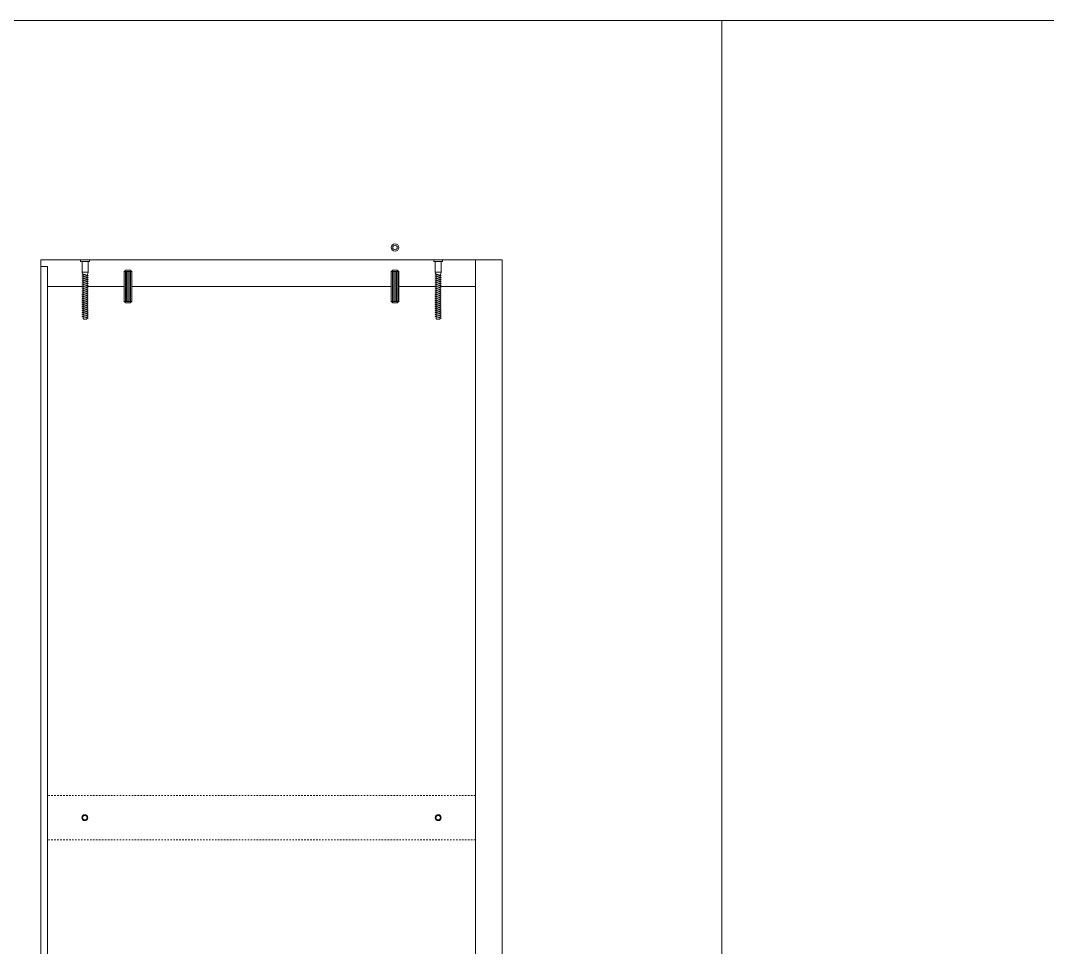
# Model space of a CAD drawing. Header units: centimetres. Extents: x -2268 to 3476, y -1681 to 1470.
# Drawn here: x 3140 to 3209, y -399.6 to -337.3 of the extents above; entities that cross this region are included whole.
import ezdxf

# ---------------------------------------------------------------- set-up
doc = ezdxf.new("R2010")
doc.units = ezdxf.units.CM
doc.linetypes.add('Linee Nascoste 2', pattern=[0.015, 0.01, -0.005])
for name, color, linetype, lineweight in [('0_Num_Penna__6', 6, 'Continuous', 18), ('A-FURN_Num_Penna__252_Num_Penna__252_Num_Penna__3_Num_Penna__252_Num_Penna__252_Num_Penna__252_Num_Penna__252_Num_Penna__252_Num_Penna__252_Num_Penna__252_Num_Penna__252_Num_Penna__252_Num_Penna__252_Num_Penna__252_Num_Penna__240', 240, 'Continuous', 18), ('A-FURN_Num_Penna__252_Num_Penna__252_Num_Penna__3_Num_Penna__252_Num_Penna__252_Num_Penna__252_Num_Penna__252_Num_Penna__252_Num_Penna__252_Num_Penna__252_Num_Penna__252_Num_Penna__252_Num_Penna__252_Num_Penna__252_Num_Penna__5', 5, 'Continuous', 18), ('A-FURN_Num_Penna__252_Num_Penna__252_Num_Penna__3_Num_Penna__252_Num_Penna__252_Num_Penna__252_Num_Penna__252_Num_Penna__252_Num_Penna__252_Num_Penna__252_Num_Penna__252_Num_Penna__252_Num_Penna__252_Num_Penna__252_Num_Penna__6', 6, 'Continuous', 18), ('A-SECT-PATT_Num_Penna__6_Num_Penna__6_Num_Penna__6_Num_Penna__6_Num_Penna__6_Num_Penna__6_Num_Penna__6_Num_Penna__6_Num_Penna__6_Num_Penna__6_Num_Penna__6_Num_Penna__6_Num_Penna__6_Num_Penna__6', 6, 'Continuous', 18), ('PDF16_Geometry_Num_Penna__6_Num_Penna__6_Num_Penna__6_Num_Penna__6_Num_Penna__6_Num_Penna__6_Num_Penna__6_Num_Penna__6_Num_Penna__6_Num_Penna__6_Num_Penna__6_Num_Penna__6_Num_Penna__6_Num_Penna__6', 6, 'Continuous', 18), ('PDF22_Geometry_Num_Penna__1_Num_Penna__255_Num_Penna__3_Num_Penna__3_Num_Penna__5', 5, 'Continuous', 18), ('PDF22_Geometry_Num_Penna__1_Num_Penna__255_Num_Penna__5_Num_Penna__5_Num_Penna__5', 5, 'Continuous', 18), ('PDF2_Geometry_Num_Penna__7_Num_Penna__7_Num_Penna__7_Num_Penna__7_Num_Penna__7_Num_Penna__7_Num_Penna__7_Num_Penna__5', 5, 'Continuous', 18), ('PDF2_Geometry_Num_Penna__7_Num_Penna__7_Num_Penna__7_Num_Penna__7_Num_Penna__7_Num_Penna__7_Num_Penna__7_Num_Penna__6', 6, 'Continuous', 18), ('VITE_Num_Penna__5', 5, 'Continuous', 18)]:
    doc.layers.add(name, color=color, linetype=linetype, lineweight=lineweight)

msp = doc.modelspace()

# ---------------------------------------------------------------- linework, layer by layer
at = {"layer": '0_Num_Penna__6', "color": 6, "linetype": 'Continuous', "lineweight": 18}
for p, q in [((3146.9375, -354.1692), (3147.0375, -354.0692)), ((3147.0375, -354.0692), (3147.3375, -354.0692)), ((3147.4375, -354.1692), (3147.3375, -354.0692)), ((3164.8875, -354.1692), (3164.9875, -354.0692)), ((3164.9875, -354.0692), (3165.2875, -354.0692)), ((3165.3875, -354.1692), (3165.2875, -354.0692)), ((3146.9375, -356.1692), (3147.0375, -356.2692)), ((3147.0375, -356.2692), (3147.3375, -356.2692)), ((3147.4375, -356.1692), (3147.3375, -356.2692)), ((3164.8875, -356.1692), (3164.9875, -356.2692)), ((3164.9875, -356.2692), (3165.2875, -356.2692)), ((3165.3875, -356.1692), (3165.2875, -356.2692))]:
    msp.add_line(p, q, dxfattribs=at)
at = {"layer": 'A-FURN_Num_Penna__252_Num_Penna__252_Num_Penna__3_Num_Penna__252_Num_Penna__252_Num_Penna__252_Num_Penna__252_Num_Penna__252_Num_Penna__252_Num_Penna__252_Num_Penna__252_Num_Penna__252_Num_Penna__252_Num_Penna__252_Num_Penna__240', "color": 240, "linetype": 'Continuous', "lineweight": 18}
for p, q in [((3074.4447, -337.2949), (3187.0961, -337.2949)), ((3187.0961, -337.2949), (3187.0961, -449.9463)), ((3187.0961, -337.2949), (3385.0971, -337.2949))]:
    msp.add_line(p, q, dxfattribs=at)
at = {"layer": 'A-FURN_Num_Penna__252_Num_Penna__252_Num_Penna__3_Num_Penna__252_Num_Penna__252_Num_Penna__252_Num_Penna__252_Num_Penna__252_Num_Penna__252_Num_Penna__252_Num_Penna__252_Num_Penna__252_Num_Penna__252_Num_Penna__252_Num_Penna__5', "color": 5, "linetype": 'Continuous', "lineweight": 18}
for p, q in [((3144.6074, -353.3692), (3144.0074, -353.3692)), ((3168.3361, -353.3692), (3167.7361, -353.3692)), ((3144.1015, -353.4892), (3144.5132, -353.4892)), ((3167.8302, -353.4892), (3168.242, -353.4892)), ((3144.177, -354.2108), (3144.1015, -354.2108)), ((3144.1428, -354.3245), (3144.4377, -354.4158)), ((3144.4377, -354.4438), (3144.1551, -354.3564)), ((3144.5132, -354.2108), (3144.177, -354.2108)), ((3144.177, -354.4704), (3144.4377, -354.5511)), ((3144.4377, -354.5791), (3144.177, -354.4984)), ((3144.177, -354.6057), (3144.4377, -354.6864)), ((3144.4377, -354.7144), (3144.177, -354.6337)), ((3144.177, -354.741), (3144.4377, -354.8217)), ((3167.9058, -354.2108), (3167.8302, -354.2108)), ((3167.8716, -354.3245), (3168.1665, -354.4158)), ((3168.1665, -354.4438), (3167.8839, -354.3564)), ((3168.242, -354.2108), (3167.9058, -354.2108)), ((3167.9058, -354.4704), (3168.1665, -354.5511)), ((3168.1665, -354.5791), (3167.9058, -354.4984)), ((3167.9058, -354.6057), (3168.1665, -354.6864)), ((3168.1665, -354.7144), (3167.9058, -354.6337)), ((3167.9058, -354.741), (3168.1665, -354.8217)), ((3144.4377, -354.8497), (3144.177, -354.769)), ((3144.177, -354.8763), (3144.4377, -354.957)), ((3144.4377, -354.9849), (3144.177, -354.9043)), ((3144.177, -355.0116), (3144.4377, -355.0923)), ((3144.4377, -355.1202), (3144.177, -355.0396)), ((3144.177, -355.1468), (3144.4377, -355.2275)), ((3144.4377, -355.2555), (3144.177, -355.1749)), ((3144.177, -355.2821), (3144.4377, -355.3628)), ((3144.4377, -355.3908), (3144.177, -355.3102)), ((3144.177, -355.4174), (3144.4377, -355.4981)), ((3168.1665, -354.8497), (3167.9058, -354.769)), ((3167.9058, -354.8763), (3168.1665, -354.957)), ((3168.1665, -354.9849), (3167.9058, -354.9043)), ((3167.9058, -355.0116), (3168.1665, -355.0923)), ((3168.1665, -355.1202), (3167.9058, -355.0396)), ((3167.9058, -355.1468), (3168.1665, -355.2275)), ((3168.1665, -355.2555), (3167.9058, -355.1749)), ((3167.9058, -355.2821), (3168.1665, -355.3628)), ((3168.1665, -355.3908), (3167.9058, -355.3102)), ((3167.9058, -355.4174), (3168.1665, -355.4981)), ((3144.4377, -355.5261), (3144.177, -355.4455)), ((3144.177, -355.5527), (3144.4377, -355.6334)), ((3144.4377, -355.6614), (3144.177, -355.5808)), ((3144.177, -355.688), (3144.4377, -355.7687)), ((3144.4377, -355.7967), (3144.177, -355.716)), ((3144.177, -355.8233), (3144.4377, -355.904)), ((3144.4377, -355.932), (3144.177, -355.8513)), ((3144.177, -355.9586), (3144.4377, -356.0393)), ((3144.4377, -356.0673), (3144.177, -355.9866)), ((3144.177, -356.0939), (3144.4377, -356.1746)), ((3144.4377, -356.2026), (3144.177, -356.1219)), ((3168.1665, -355.5261), (3167.9058, -355.4455)), ((3167.9058, -355.5527), (3168.1665, -355.6334)), ((3168.1665, -355.6614), (3167.9058, -355.5808)), ((3167.9058, -355.688), (3168.1665, -355.7687)), ((3168.1665, -355.7967), (3167.9058, -355.716)), ((3167.9058, -355.8233), (3168.1665, -355.904)), ((3168.1665, -355.932), (3167.9058, -355.8513)), ((3167.9058, -355.9586), (3168.1665, -356.0393)), ((3168.1665, -356.0673), (3167.9058, -355.9866)), ((3167.9058, -356.0939), (3168.1665, -356.1746)), ((3168.1665, -356.2026), (3167.9058, -356.1219)), ((3144.177, -356.2292), (3144.4377, -356.3099)), ((3144.4377, -356.3379), (3144.177, -356.2572)), ((3144.177, -356.3645), (3144.4377, -356.4452)), ((3144.4377, -356.4731), (3144.177, -356.3925)), ((3144.177, -356.4998), (3144.4377, -356.5805)), ((3144.4377, -356.6084), (3144.177, -356.5278)), ((3144.177, -356.6351), (3144.4377, -356.7158)), ((3144.4377, -356.7437), (3144.177, -356.6631)), ((3144.177, -356.7703), (3144.4377, -356.851)), ((3144.4377, -356.879), (3144.177, -356.7984)), ((3167.9058, -356.2292), (3168.1665, -356.3099)), ((3168.1665, -356.3379), (3167.9058, -356.2572)), ((3167.9058, -356.3645), (3168.1665, -356.4452)), ((3168.1665, -356.4731), (3167.9058, -356.3925)), ((3167.9058, -356.4998), (3168.1665, -356.5805)), ((3168.1665, -356.6084), (3167.9058, -356.5278)), ((3167.9058, -356.6351), (3168.1665, -356.7158)), ((3168.1665, -356.7437), (3167.9058, -356.6631)), ((3167.9058, -356.7703), (3168.1665, -356.851)), ((3168.1665, -356.879), (3167.9058, -356.7984)), ((3144.177, -356.9056), (3144.4377, -356.9863)), ((3144.4377, -357.0143), (3144.177, -356.9337)), ((3144.177, -357.0409), (3144.4377, -357.1216)), ((3144.4377, -357.1496), (3144.177, -357.069)), ((3144.177, -357.1762), (3144.4377, -357.2569)), ((3144.4377, -357.2849), (3144.177, -357.2043)), ((3167.9058, -356.9056), (3168.1665, -356.9863)), ((3168.1665, -357.0143), (3167.9058, -356.9337)), ((3167.9058, -357.0409), (3168.1665, -357.1216)), ((3168.1665, -357.1496), (3167.9058, -357.069)), ((3167.9058, -357.1762), (3168.1665, -357.2569)), ((3168.1665, -357.2849), (3167.9058, -357.2043))]:
    msp.add_line(p, q, dxfattribs=at)
for centre, radius in [((3165.1375, -352.548), 0.25), ((3165.1375, -352.548), 0.15), ((3144.2875, -390.8692), 0.15), ((3168.0375, -390.8692), 0.15)]:
    msp.add_circle(centre, radius, dxfattribs=at)
at = {"layer": 'A-FURN_Num_Penna__252_Num_Penna__252_Num_Penna__3_Num_Penna__252_Num_Penna__252_Num_Penna__252_Num_Penna__252_Num_Penna__252_Num_Penna__252_Num_Penna__252_Num_Penna__252_Num_Penna__252_Num_Penna__252_Num_Penna__252_Num_Penna__6', "color": 6, "linetype": 'Continuous', "lineweight": 18}
for p, q in [((3144.0074, -353.3692), (3144.0074, -353.4892)), ((3144.6074, -353.3692), (3144.6073, -353.4892)), ((3167.7361, -353.3692), (3167.7361, -353.4892)), ((3168.3361, -353.3692), (3168.3361, -353.4892)), ((3144.0074, -353.4892), (3144.1015, -353.4892)), ((3144.5132, -353.4892), (3144.6073, -353.4892)), ((3167.7361, -353.4892), (3167.8302, -353.4892)), ((3168.242, -353.4892), (3168.3361, -353.4892)), ((3144.1107, -354.3146), (3144.1428, -354.3245)), ((3144.1107, -354.4499), (3144.177, -354.4704)), ((3144.1107, -354.5852), (3144.177, -354.6057)), ((3144.1107, -354.7204), (3144.177, -354.741)), ((3144.1551, -354.3564), (3144.1133, -354.3435)), ((3144.177, -354.6337), (3144.1133, -354.614)), ((3144.177, -354.769), (3144.1133, -354.7493)), ((3144.177, -354.4984), (3144.1134, -354.4788)), ((3144.4377, -354.4158), (3144.504, -354.4363)), ((3144.4856, -354.4586), (3144.4377, -354.4438)), ((3144.4377, -354.5511), (3144.5041, -354.5716)), ((3144.4856, -354.5939), (3144.4377, -354.5791)), ((3144.4377, -354.6864), (3144.504, -354.7069)), ((3144.4856, -354.7292), (3144.4377, -354.7144)), ((3167.8395, -354.3146), (3167.8716, -354.3245)), ((3167.8395, -354.4499), (3167.9058, -354.4704)), ((3167.8395, -354.5852), (3167.9058, -354.6057)), ((3167.8395, -354.7204), (3167.9058, -354.741)), ((3167.8839, -354.3564), (3167.8421, -354.3435)), ((3167.9058, -354.4984), (3167.8421, -354.4788)), ((3167.9058, -354.6337), (3167.8421, -354.614)), ((3167.9058, -354.769), (3167.8421, -354.7493)), ((3168.1665, -354.4158), (3168.2328, -354.4363)), ((3168.2143, -354.4586), (3168.1665, -354.4438)), ((3168.1665, -354.5511), (3168.2328, -354.5716)), ((3168.2143, -354.5939), (3168.1665, -354.5791)), ((3168.1665, -354.6864), (3168.2328, -354.7069)), ((3168.2143, -354.7292), (3168.1665, -354.7144)), ((3144.1107, -354.8557), (3144.177, -354.8763)), ((3144.1107, -354.991), (3144.177, -355.0116)), ((3144.1107, -355.1263), (3144.177, -355.1468)), ((3144.1107, -355.2616), (3144.177, -355.2821)), ((3144.1107, -355.3969), (3144.177, -355.4174)), ((3144.177, -354.9043), (3144.1133, -354.8846)), ((3144.177, -355.1749), (3144.1133, -355.1552)), ((3144.177, -355.0396), (3144.1134, -355.0199)), ((3144.177, -355.3102), (3144.1134, -355.2905)), ((3144.177, -355.4455), (3144.1134, -355.4258)), ((3144.4377, -354.8217), (3144.504, -354.8422)), ((3144.4856, -354.8645), (3144.4377, -354.8497)), ((3144.4377, -354.957), (3144.504, -354.9775)), ((3144.4856, -354.9998), (3144.4377, -354.9849)), ((3144.4377, -355.0923), (3144.5041, -355.1128)), ((3144.4856, -355.1351), (3144.4377, -355.1202)), ((3144.4377, -355.2275), (3144.504, -355.2481)), ((3144.4856, -355.2703), (3144.4377, -355.2555)), ((3144.4377, -355.3628), (3144.5041, -355.3834)), ((3144.4856, -355.4056), (3144.4377, -355.3908)), ((3167.8395, -354.8557), (3167.9058, -354.8763)), ((3167.8395, -354.991), (3167.9058, -355.0116)), ((3167.8395, -355.1263), (3167.9058, -355.1468)), ((3167.8395, -355.2616), (3167.9058, -355.2821)), ((3167.8395, -355.3969), (3167.9058, -355.4174)), ((3167.9058, -354.9043), (3167.8421, -354.8846)), ((3167.9058, -355.0396), (3167.8421, -355.0199)), ((3167.9058, -355.1749), (3167.8421, -355.1552)), ((3167.9058, -355.3102), (3167.8421, -355.2905)), ((3167.9058, -355.4455), (3167.8421, -355.4258)), ((3168.1665, -354.8217), (3168.2328, -354.8422)), ((3168.2143, -354.8645), (3168.1665, -354.8497)), ((3168.1665, -354.957), (3168.2328, -354.9775)), ((3168.2143, -354.9998), (3168.1665, -354.9849)), ((3168.1665, -355.0923), (3168.2328, -355.1128)), ((3168.2143, -355.1351), (3168.1665, -355.1202)), ((3168.1665, -355.2275), (3168.2328, -355.2481)), ((3168.2143, -355.2703), (3168.1665, -355.2555)), ((3168.1665, -355.3628), (3168.2328, -355.3834)), ((3168.2143, -355.4056), (3168.1665, -355.3908)), ((3144.1107, -355.5322), (3144.177, -355.5527)), ((3144.1107, -355.6675), (3144.177, -355.688)), ((3144.1107, -355.8028), (3144.177, -355.8233)), ((3144.1107, -355.9381), (3144.177, -355.9586)), ((3144.1107, -356.0734), (3144.177, -356.0939)), ((3144.177, -355.5808), (3144.1134, -355.5611)), ((3144.177, -355.716), (3144.1134, -355.6964)), ((3144.177, -355.8513), (3144.1134, -355.8317)), ((3144.177, -355.9866), (3144.1134, -355.967)), ((3144.177, -356.1219), (3144.1134, -356.1023)), ((3144.4377, -355.4981), (3144.5041, -355.5187)), ((3144.4856, -355.5409), (3144.4377, -355.5261)), ((3144.4377, -355.6334), (3144.5041, -355.654)), ((3144.4856, -355.6762), (3144.4377, -355.6614)), ((3144.4377, -355.7687), (3144.5041, -355.7893)), ((3144.4856, -355.8115), (3144.4377, -355.7967)), ((3144.4377, -355.904), (3144.5041, -355.9245)), ((3144.4856, -355.9468), (3144.4377, -355.932)), ((3144.4377, -356.0393), (3144.5041, -356.0598)), ((3144.4856, -356.0821), (3144.4377, -356.0673)), ((3167.8395, -355.5322), (3167.9058, -355.5527)), ((3167.8395, -355.6675), (3167.9058, -355.688)), ((3167.8395, -355.8028), (3167.9058, -355.8233)), ((3167.8395, -355.9381), (3167.9058, -355.9586)), ((3167.8395, -356.0734), (3167.9058, -356.0939)), ((3167.9058, -355.5808), (3167.8421, -355.5611)), ((3167.9058, -355.716), (3167.8421, -355.6964)), ((3167.9058, -355.8513), (3167.8421, -355.8317)), ((3167.9058, -355.9866), (3167.8421, -355.967)), ((3167.9058, -356.1219), (3167.8421, -356.1023)), ((3168.1665, -355.4981), (3168.2328, -355.5187)), ((3168.2143, -355.5409), (3168.1665, -355.5261)), ((3168.1665, -355.6334), (3168.2328, -355.654)), ((3168.2143, -355.6762), (3168.1665, -355.6614)), ((3168.1665, -355.7687), (3168.2328, -355.7893)), ((3168.2143, -355.8115), (3168.1665, -355.7967)), ((3168.1665, -355.904), (3168.2328, -355.9245)), ((3168.2143, -355.9468), (3168.1665, -355.932)), ((3168.1665, -356.0393), (3168.2328, -356.0598)), ((3168.2143, -356.0821), (3168.1665, -356.0673)), ((3144.1107, -356.2086), (3144.177, -356.2292)), ((3144.1107, -356.3439), (3144.177, -356.3645)), ((3144.1107, -356.4792), (3144.177, -356.4998)), ((3144.1107, -356.6145), (3144.177, -356.6351)), ((3144.1107, -356.7498), (3144.177, -356.7703)), ((3144.177, -356.2572), (3144.1134, -356.2375)), ((3144.177, -356.3925), (3144.1134, -356.3728)), ((3144.177, -356.5278), (3144.1134, -356.5081)), ((3144.177, -356.6631), (3144.1134, -356.6434)), ((3144.177, -356.7984), (3144.1134, -356.7787)), ((3144.4377, -356.1746), (3144.5041, -356.1951)), ((3144.4856, -356.2174), (3144.4377, -356.2026)), ((3144.4377, -356.3099), (3144.5041, -356.3304)), ((3144.4856, -356.3527), (3144.4377, -356.3379)), ((3144.4377, -356.4452), (3144.5041, -356.4657)), ((3144.4856, -356.488), (3144.4377, -356.4731)), ((3144.4377, -356.5805), (3144.5041, -356.601)), ((3144.4856, -356.6233), (3144.4377, -356.6084)), ((3144.4377, -356.7158), (3144.5041, -356.7363)), ((3144.4856, -356.7585), (3144.4377, -356.7437)), ((3167.8395, -356.2086), (3167.9058, -356.2292)), ((3167.8395, -356.3439), (3167.9058, -356.3645)), ((3167.8395, -356.4792), (3167.9058, -356.4998)), ((3167.8395, -356.6145), (3167.9058, -356.6351)), ((3167.8395, -356.7498), (3167.9058, -356.7703)), ((3167.9058, -356.2572), (3167.8421, -356.2375)), ((3167.9058, -356.3925), (3167.8421, -356.3728)), ((3167.9058, -356.5278), (3167.8421, -356.5081)), ((3167.9058, -356.6631), (3167.8421, -356.6434)), ((3167.9058, -356.7984), (3167.8421, -356.7787)), ((3168.1665, -356.1746), (3168.2328, -356.1951)), ((3168.2144, -356.2174), (3168.1665, -356.2026)), ((3168.1665, -356.3099), (3168.2328, -356.3304)), ((3168.2143, -356.3527), (3168.1665, -356.3379)), ((3168.1665, -356.4452), (3168.2328, -356.4657)), ((3168.2144, -356.488), (3168.1665, -356.4731)), ((3168.1665, -356.5805), (3168.2328, -356.601)), ((3168.2144, -356.6233), (3168.1665, -356.6084)), ((3168.1665, -356.7158), (3168.2328, -356.7363)), ((3168.2144, -356.7585), (3168.1665, -356.7437)), ((3144.1107, -356.8851), (3144.177, -356.9056)), ((3144.1107, -357.0204), (3144.177, -357.0409)), ((3144.1107, -357.1557), (3144.177, -357.1762)), ((3144.177, -356.9337), (3144.1134, -356.914)), ((3144.177, -357.069), (3144.1134, -357.0493)), ((3144.177, -357.2043), (3144.1134, -357.1846)), ((3144.4377, -356.851), (3144.5041, -356.8716)), ((3144.4856, -356.8938), (3144.4377, -356.879)), ((3144.4377, -356.9863), (3144.5041, -357.0069)), ((3144.4856, -357.0291), (3144.4377, -357.0143)), ((3144.4377, -357.1216), (3144.5041, -357.1422)), ((3144.4856, -357.1644), (3144.4377, -357.1496)), ((3144.4377, -357.2569), (3144.5041, -357.2775)), ((3144.4856, -357.2997), (3144.4377, -357.2849)), ((3167.8395, -356.8851), (3167.9058, -356.9056)), ((3167.8395, -357.0204), (3167.9058, -357.0409)), ((3167.8395, -357.1557), (3167.9058, -357.1762)), ((3167.9058, -356.9337), (3167.8421, -356.914)), ((3167.9058, -357.069), (3167.8421, -357.0493)), ((3167.9058, -357.2043), (3167.8421, -357.1846)), ((3168.1665, -356.851), (3168.2328, -356.8716)), ((3168.2144, -356.8938), (3168.1665, -356.879)), ((3168.1665, -356.9863), (3168.2328, -357.0069)), ((3168.2144, -357.0291), (3168.1665, -357.0143)), ((3168.1665, -357.1216), (3168.2328, -357.1422)), ((3168.2144, -357.1644), (3168.1665, -357.1496)), ((3168.1665, -357.2569), (3168.2328, -357.2775)), ((3168.2144, -357.2997), (3168.1665, -357.2849))]:
    msp.add_line(p, q, dxfattribs=at)
at = {"layer": 'A-SECT-PATT_Num_Penna__6_Num_Penna__6_Num_Penna__6_Num_Penna__6_Num_Penna__6_Num_Penna__6_Num_Penna__6_Num_Penna__6_Num_Penna__6_Num_Penna__6_Num_Penna__6_Num_Penna__6_Num_Penna__6_Num_Penna__6', "color": 6, "linetype": 'Continuous', "lineweight": 18}
msp.add_line((3141.7875, -353.8192), (3141.7875, -427.9192), dxfattribs=at)
at = {"layer": 'PDF16_Geometry_Num_Penna__6_Num_Penna__6_Num_Penna__6_Num_Penna__6_Num_Penna__6_Num_Penna__6_Num_Penna__6_Num_Penna__6_Num_Penna__6_Num_Penna__6_Num_Penna__6_Num_Penna__6_Num_Penna__6_Num_Penna__6', "color": 6, "linetype": 'Continuous', "lineweight": 18}
for p, q in [((3141.3375, -427.9192), (3141.3375, -353.3692)), ((3141.3375, -353.3692), (3143.9889, -353.3692)), ((3141.3375, -353.8192), (3141.3375, -353.3692)), ((3144.5889, -353.3692), (3167.7361, -353.3692)), ((3168.3361, -353.3692), (3172.3375, -353.3692)), ((3170.5375, -353.3692), (3170.5375, -428.3692)), ((3172.3375, -353.3692), (3172.3375, -428.3692)), ((3141.3375, -353.8192), (3141.7875, -353.8192)), ((3141.7875, -355.1692), (3144.1585, -355.1692)), ((3144.4377, -355.1692), (3146.9375, -355.1692)), ((3147.4375, -355.1692), (3164.8875, -355.1692)), ((3165.3875, -355.1692), (3167.8873, -355.1692)), ((3168.1665, -355.1692), (3170.5375, -355.1692))]:
    msp.add_line(p, q, dxfattribs=at)
at = {"layer": 'PDF22_Geometry_Num_Penna__1_Num_Penna__255_Num_Penna__3_Num_Penna__3_Num_Penna__5', "color": 5, "linetype": 'Linee Nascoste 2', "lineweight": 18}
for p, q in [((3170.5375, -389.3692), (3141.7875, -389.3692)), ((3170.5375, -392.3692), (3141.7875, -392.3692))]:
    msp.add_line(p, q, dxfattribs=at)
at = {"layer": 'PDF22_Geometry_Num_Penna__1_Num_Penna__255_Num_Penna__5_Num_Penna__5_Num_Penna__5', "color": 5, "linetype": 'Continuous', "lineweight": 18}
for centre in [(3144.2875, -390.8692), (3168.0375, -390.8692)]:
    msp.add_circle(centre, 0.2, dxfattribs=at)
at = {"layer": 'PDF2_Geometry_Num_Penna__7_Num_Penna__7_Num_Penna__7_Num_Penna__7_Num_Penna__7_Num_Penna__7_Num_Penna__7_Num_Penna__5', "color": 5, "linetype": 'Continuous', "lineweight": 18, "flags": 128}
for points in [[(3144.177, -354.4128), (3144.177, -354.4158)], [(3144.4377, -354.4438), (3144.4377, -354.5511)], [(3144.4377, -354.5791), (3144.4377, -354.6864)], [(3144.4377, -354.7144), (3144.4377, -354.8217)], [(3147.0114, -354.1692), (3147.0114, -356.1692)], [(3147.0996, -354.1692), (3147.0996, -356.1692)], [(3147.1878, -354.1692), (3147.1878, -356.1692)], [(3147.276, -354.1692), (3147.276, -356.1692)], [(3147.3642, -354.1692), (3147.3642, -356.1692)], [(3164.9614, -354.1692), (3164.9614, -356.1692)], [(3165.0496, -354.1692), (3165.0496, -356.1692)], [(3165.1378, -354.1692), (3165.1378, -356.1692)], [(3165.226, -354.1692), (3165.226, -356.1692)], [(3165.3142, -354.1692), (3165.3142, -356.1692)], [(3167.9058, -354.4128), (3167.9058, -354.4158)], [(3144.4377, -354.8497), (3144.4377, -354.957)], [(3144.4377, -354.9849), (3144.4377, -355.0923)], [(3144.4377, -355.1202), (3144.4377, -355.2275)], [(3144.4377, -355.2555), (3144.4377, -355.3628)], [(3144.4377, -355.3908), (3144.4377, -355.4981)], [(3144.4377, -355.5261), (3144.4377, -355.6334)], [(3144.4377, -355.6614), (3144.4377, -355.7687)], [(3144.4377, -355.7967), (3144.4377, -355.904)], [(3144.4377, -355.932), (3144.4377, -356.0393)], [(3144.4377, -356.0673), (3144.4377, -356.1746)], [(3144.4377, -356.2026), (3144.4377, -356.3099)], [(3144.4377, -356.3379), (3144.4377, -356.4452)], [(3144.4377, -356.4731), (3144.4377, -356.5805)], [(3144.4377, -356.6084), (3144.4377, -356.7158)], [(3144.4377, -356.7437), (3144.4377, -356.851)], [(3144.4377, -356.879), (3144.4377, -356.9863)], [(3144.4377, -357.0143), (3144.4377, -357.1216)], [(3144.4377, -357.1496), (3144.4377, -357.2569)]]:
    msp.add_lwpolyline(points, dxfattribs=at)
at = {"layer": 'PDF2_Geometry_Num_Penna__7_Num_Penna__7_Num_Penna__7_Num_Penna__7_Num_Penna__7_Num_Penna__7_Num_Penna__7_Num_Penna__6', "color": 6, "linetype": 'Continuous', "lineweight": 18, "flags": 128}
for points in [[(3144.104, -354.2244, -0.0928564), (3144.1015, -354.2108), (3144.1015, -353.4892)], [(3144.5132, -353.4892), (3144.5132, -354.2108, -0.0974562), (3144.5104, -354.2251)], [(3167.8328, -354.2244, -0.0928564), (3167.8302, -354.2108), (3167.8302, -353.4892)], [(3168.242, -353.4892), (3168.242, -354.2108, -0.0974562), (3168.2392, -354.2251)], [(3144.1134, -354.4788, -0.1987158), (3144.1107, -354.4499)], [(3144.1134, -354.614, -0.1996277), (3144.1107, -354.5851)], [(3144.1134, -354.7493, -0.1985138), (3144.1107, -354.7204)], [(3144.1134, -354.3434, -0.1958535), (3144.1109, -354.3146)], [(3144.504, -354.4363, -0.1989009), (3144.4856, -354.4586)], [(3144.5041, -354.5716, -0.1990067), (3144.4856, -354.5939)], [(3144.504, -354.7069, -0.1988984), (3144.4856, -354.7292)], [(3167.8421, -354.4788, -0.1987158), (3167.8395, -354.4499)], [(3167.8421, -354.614, -0.1996277), (3167.8395, -354.5851)], [(3167.8421, -354.7493, -0.1985138), (3167.8395, -354.7204)], [(3167.8421, -354.3434, -0.1958535), (3167.8397, -354.3146)], [(3168.2328, -354.4363, -0.1989009), (3168.2143, -354.4586)], [(3168.2328, -354.5716, -0.1990067), (3168.2143, -354.5939)], [(3168.2328, -354.7069, -0.1988984), (3168.2143, -354.7292)], [(3144.1134, -354.8846, -0.1992809), (3144.1107, -354.8557)], [(3144.1134, -355.0199, -0.1987158), (3144.1107, -354.991)], [(3144.1134, -355.1552, -0.1996277), (3144.1107, -355.1263)], [(3144.1134, -355.2905, -0.1985138), (3144.1107, -355.2616)], [(3144.1134, -355.4258, -0.1992809), (3144.1107, -355.3969)], [(3144.504, -354.8422, -0.1989543), (3144.4856, -354.8645)], [(3144.504, -354.9775, -0.1989404), (3144.4856, -354.9998)], [(3144.5041, -355.1128, -0.1990067), (3144.4856, -355.1351)], [(3144.504, -355.2481, -0.1988984), (3144.4856, -355.2703)], [(3144.5041, -355.3834, -0.1989543), (3144.4856, -355.4056)], [(3167.8421, -354.8846, -0.1992809), (3167.8395, -354.8557)], [(3167.8421, -355.0199, -0.1987158), (3167.8395, -354.991)], [(3167.8421, -355.1552, -0.1996277), (3167.8395, -355.1263)], [(3167.8421, -355.2905, -0.1985138), (3167.8395, -355.2616)], [(3167.8421, -355.4258, -0.1992809), (3167.8395, -355.3969)], [(3168.2328, -354.8422, -0.1989543), (3168.2143, -354.8645)], [(3168.2328, -354.9775, -0.1989404), (3168.2143, -354.9998)], [(3168.2328, -355.1128, -0.1990067), (3168.2143, -355.1351)], [(3168.2328, -355.2481, -0.1988984), (3168.2143, -355.2703)], [(3168.2328, -355.3834, -0.1989543), (3168.2143, -355.4056)], [(3144.1134, -355.5611, -0.1987158), (3144.1107, -355.5322)], [(3144.1134, -355.6964, -0.1996277), (3144.1107, -355.6675)], [(3144.1134, -355.8317, -0.1985138), (3144.1107, -355.8028)], [(3144.1134, -355.9669, -0.1992809), (3144.1107, -355.9381)], [(3144.1134, -356.1023, -0.1987158), (3144.1107, -356.0734)], [(3144.5041, -355.5187, -0.1989404), (3144.4856, -355.5409)], [(3144.5041, -355.654, -0.1990067), (3144.4856, -355.6762)], [(3144.5041, -355.7893, -0.1988984), (3144.4856, -355.8115)], [(3144.5041, -355.9245, -0.1989543), (3144.4856, -355.9468)], [(3144.5041, -356.0598, -0.1989404), (3144.4856, -356.0821)], [(3167.8421, -355.5611, -0.1987158), (3167.8395, -355.5322)], [(3167.8421, -355.6964, -0.1996277), (3167.8395, -355.6675)], [(3167.8421, -355.8317, -0.1985138), (3167.8395, -355.8028)], [(3167.8421, -355.9669, -0.1992809), (3167.8395, -355.9381)], [(3167.8421, -356.1023, -0.1987158), (3167.8395, -356.0734)], [(3168.2328, -355.5187, -0.1989404), (3168.2143, -355.5409)], [(3168.2328, -355.654, -0.1990067), (3168.2143, -355.6762)], [(3168.2328, -355.7893, -0.1988984), (3168.2143, -355.8115)], [(3168.2328, -355.9245, -0.1989543), (3168.2143, -355.9468)], [(3168.2328, -356.0598, -0.1989404), (3168.2143, -356.0821)], [(3144.1134, -356.2375, -0.1996277), (3144.1107, -356.2086)], [(3144.1134, -356.3728, -0.1985138), (3144.1107, -356.3439)], [(3144.1134, -356.5081, -0.1992809), (3144.1107, -356.4792)], [(3144.1134, -356.6434, -0.1987158), (3144.1107, -356.6145)], [(3144.1134, -356.7787, -0.1996277), (3144.1107, -356.7498)], [(3144.5041, -356.1951, -0.1990067), (3144.4856, -356.2174)], [(3144.5041, -356.3304, -0.1988984), (3144.4856, -356.3527)], [(3144.5041, -356.4657, -0.1989543), (3144.4856, -356.488)], [(3144.5041, -356.601, -0.1989404), (3144.4856, -356.6233)], [(3144.5041, -356.7363, -0.1990067), (3144.4856, -356.7585)], [(3167.8421, -356.2375, -0.1996277), (3167.8395, -356.2086)], [(3167.8421, -356.3728, -0.1985138), (3167.8395, -356.3439)], [(3167.8421, -356.5081, -0.1992809), (3167.8395, -356.4792)], [(3167.8421, -356.6434, -0.1987158), (3167.8395, -356.6145)], [(3167.8421, -356.7787, -0.1996277), (3167.8395, -356.7498)], [(3168.2328, -356.1951, -0.1990067), (3168.2144, -356.2174)], [(3168.2328, -356.3304, -0.1988984), (3168.2144, -356.3527)], [(3168.2328, -356.4657, -0.1989543), (3168.2144, -356.488)], [(3168.2328, -356.601, -0.1989404), (3168.2144, -356.6233)], [(3168.2328, -356.7363, -0.1990067), (3168.2144, -356.7585)], [(3144.1134, -356.914, -0.1985138), (3144.1107, -356.8851)], [(3144.1134, -357.0493, -0.1992809), (3144.1107, -357.0204)], [(3144.1134, -357.1846, -0.1987158), (3144.1107, -357.1557)], [(3144.4377, -357.2849), (3144.4377, -357.3147, -0.1995304), (3144.4307, -357.3316, -0.1168771), (3144.392, -357.3555, -0.162888), (3144.223, -357.3555, -0.1168318), (3144.184, -357.3316, -0.198418), (3144.177, -357.3147), (3144.177, -357.2043)], [(3144.5041, -356.8716, -0.1988984), (3144.4856, -356.8938)], [(3144.5041, -357.0069, -0.1989543), (3144.4856, -357.0291)], [(3144.5041, -357.1422, -0.1989404), (3144.4856, -357.1644)], [(3144.5041, -357.2775, -0.1990067), (3144.4856, -357.2997)], [(3167.8421, -356.914, -0.1985138), (3167.8395, -356.8851)], [(3167.8421, -357.0493, -0.1992809), (3167.8395, -357.0204)], [(3167.8421, -357.1846, -0.1987158), (3167.8395, -357.1557)], [(3168.1665, -357.2849), (3168.1665, -357.3147, -0.1995304), (3168.1595, -357.3316, -0.1168771), (3168.1207, -357.3555, -0.162888), (3167.9517, -357.3555, -0.1168318), (3167.9128, -357.3316, -0.198418), (3167.9058, -357.3147), (3167.9058, -357.2043)], [(3168.2328, -356.8716, -0.1988984), (3168.2144, -356.8938)], [(3168.2328, -357.0069, -0.1989543), (3168.2144, -357.0291)], [(3168.2328, -357.1422, -0.1989404), (3168.2144, -357.1644)], [(3168.2328, -357.2775, -0.1990067), (3168.2144, -357.2997)]]:
    msp.add_lwpolyline(points, format="xyb", dxfattribs=at)
for points in [[(3144.104, -354.2244), (3144.1428, -354.3245)], [(3144.1551, -354.3564), (3144.177, -354.4128)], [(3144.177, -354.4704), (3144.177, -354.4128)], [(3144.177, -354.6057), (3144.177, -354.4984)], [(3144.177, -354.741), (3144.177, -354.6337)], [(3144.5107, -354.2245), (3144.4377, -354.4128)], [(3144.4377, -354.4128), (3144.4377, -354.4158)], [(3146.9375, -354.1692), (3146.9375, -356.1692)], [(3147.4375, -356.1692), (3147.4375, -354.1692)], [(3164.8875, -354.1692), (3164.8875, -356.1692)], [(3165.3875, -356.1692), (3165.3875, -354.1692)], [(3167.8328, -354.2244), (3167.8716, -354.3245)], [(3167.8839, -354.3564), (3167.9058, -354.4128)], [(3167.9058, -354.4704), (3167.9058, -354.4128)], [(3167.9058, -354.6057), (3167.9058, -354.4984)], [(3167.9058, -354.741), (3167.9058, -354.6337)], [(3168.2394, -354.2245), (3168.1665, -354.4128)], [(3168.1665, -354.4128), (3168.1665, -354.4158)], [(3168.1665, -354.4438), (3168.1665, -354.5511)], [(3168.1665, -354.5791), (3168.1665, -354.6864)], [(3168.1665, -354.7144), (3168.1665, -354.8217)], [(3144.177, -354.8763), (3144.177, -354.769)], [(3144.177, -355.0116), (3144.177, -354.9043)], [(3144.177, -355.1468), (3144.177, -355.0396)], [(3144.177, -355.2821), (3144.177, -355.1749)], [(3144.177, -355.4174), (3144.177, -355.3102)], [(3167.9058, -354.8763), (3167.9058, -354.769)], [(3167.9058, -355.0116), (3167.9058, -354.9043)], [(3167.9058, -355.1468), (3167.9058, -355.0396)], [(3167.9058, -355.2821), (3167.9058, -355.1749)], [(3167.9058, -355.4174), (3167.9058, -355.3102)], [(3168.1665, -354.8497), (3168.1665, -354.957)], [(3168.1665, -354.9849), (3168.1665, -355.0923)], [(3168.1665, -355.1202), (3168.1665, -355.2275)], [(3168.1665, -355.2555), (3168.1665, -355.3628)], [(3168.1665, -355.3908), (3168.1665, -355.4981)], [(3144.177, -355.5527), (3144.177, -355.4455)], [(3144.177, -355.688), (3144.177, -355.5808)], [(3144.177, -355.8233), (3144.177, -355.716)], [(3144.177, -355.9586), (3144.177, -355.8513)], [(3144.177, -356.0939), (3144.177, -355.9866)], [(3144.177, -356.2292), (3144.177, -356.1219)], [(3167.9058, -355.5527), (3167.9058, -355.4455)], [(3167.9058, -355.688), (3167.9058, -355.5808)], [(3167.9058, -355.8233), (3167.9058, -355.716)], [(3167.9058, -355.9586), (3167.9058, -355.8513)], [(3167.9058, -356.0939), (3167.9058, -355.9866)], [(3167.9058, -356.2292), (3167.9058, -356.1219)], [(3168.1665, -355.5261), (3168.1665, -355.6334)], [(3168.1665, -355.6614), (3168.1665, -355.7687)], [(3168.1665, -355.7967), (3168.1665, -355.904)], [(3168.1665, -355.932), (3168.1665, -356.0393)], [(3168.1665, -356.0673), (3168.1665, -356.1746)], [(3144.177, -356.3645), (3144.177, -356.2572)], [(3144.177, -356.4998), (3144.177, -356.3925)], [(3144.177, -356.6351), (3144.177, -356.5278)], [(3144.177, -356.7703), (3144.177, -356.6631)], [(3144.177, -356.9056), (3144.177, -356.7984)], [(3167.9058, -356.3645), (3167.9058, -356.2572)], [(3167.9058, -356.4998), (3167.9058, -356.3925)], [(3167.9058, -356.6351), (3167.9058, -356.5278)], [(3167.9058, -356.7703), (3167.9058, -356.6631)], [(3167.9058, -356.9056), (3167.9058, -356.7984)], [(3168.1665, -356.2026), (3168.1665, -356.3099)], [(3168.1665, -356.3379), (3168.1665, -356.4452)], [(3168.1665, -356.4731), (3168.1665, -356.5805)], [(3168.1665, -356.6084), (3168.1665, -356.7158)], [(3168.1665, -356.7437), (3168.1665, -356.851)], [(3144.177, -357.0409), (3144.177, -356.9337)], [(3144.177, -357.1762), (3144.177, -357.069)], [(3167.9058, -357.0409), (3167.9058, -356.9337)], [(3167.9058, -357.1762), (3167.9058, -357.069)], [(3168.1665, -356.879), (3168.1665, -356.9863)], [(3168.1665, -357.0143), (3168.1665, -357.1216)], [(3168.1665, -357.1496), (3168.1665, -357.2569)]]:
    msp.add_lwpolyline(points, dxfattribs=at)
at = {"layer": 'VITE_Num_Penna__5', "color": 5, "linetype": 'Continuous', "lineweight": 18, "flags": 128}
for points in [[(3147.4375, -354.1692), (3146.9375, -354.1692)], [(3165.3875, -354.1692), (3164.8875, -354.1692)], [(3147.4375, -356.1692), (3146.9375, -356.1692)], [(3165.3875, -356.1692), (3164.8875, -356.1692)]]:
    msp.add_lwpolyline(points, dxfattribs=at)

doc.saveas('drawing.dxf')
